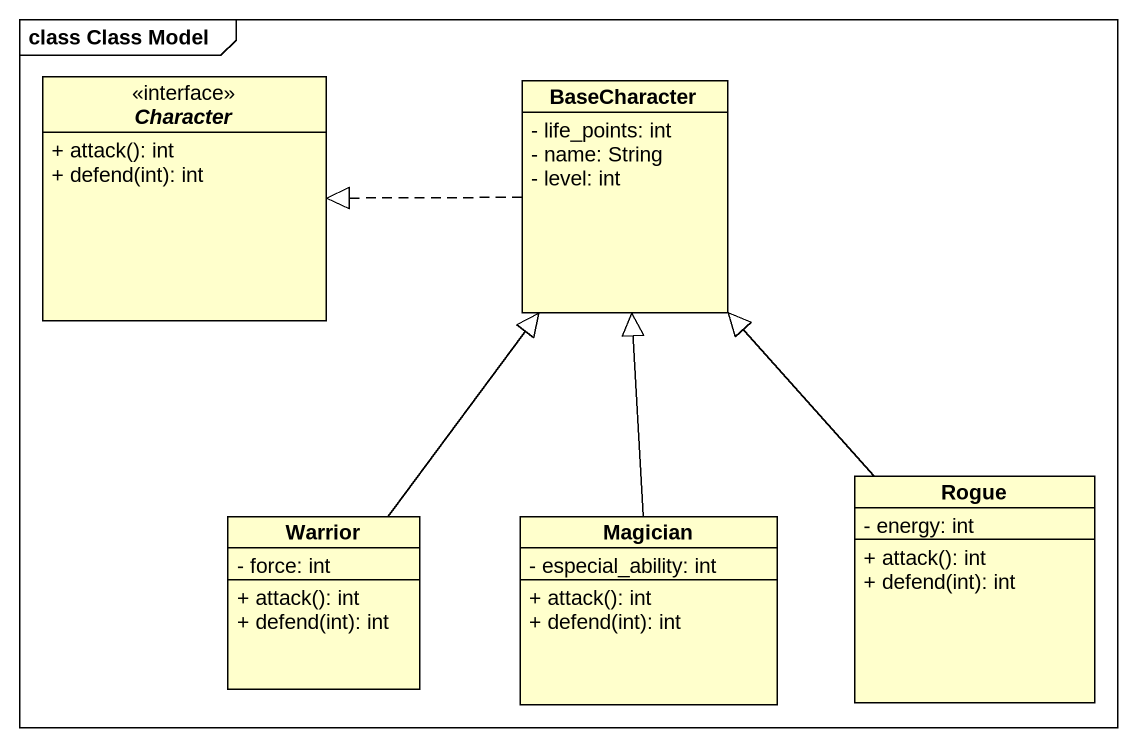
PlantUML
@startuml
mainframe class Class Model
hide circle
hide empty members
skinparam classAttributeIconSize 0
interface Character <<interface>> {
  + attack(): int
  + defend(int): int
}
class BaseCharacter {
  - life_points: int
  - name: String
  - level: int
}
class Rogue {
  - energy: int
  + attack(): int
  + defend(int): int
}
class Warrior {
  - force: int
  + attack(): int
  + defend(int): int
}
class Magician {
  - especial_ability: int
  + attack(): int
  + defend(int): int
}
BaseCharacter .left.|> Character
Rogue -up-|> BaseCharacter
Warrior -up-|> BaseCharacter
Magician -up-|> BaseCharacter
@enduml
